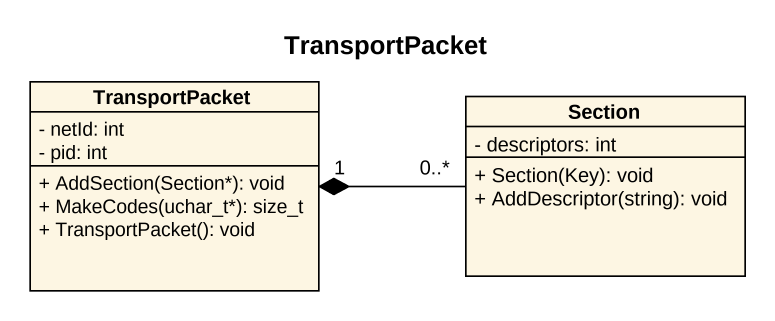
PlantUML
@startuml
title TransportPacket
hide circle
hide empty members
skinparam classAttributeIconSize 0
class TransportPacket {
  - netId: int
  - pid: int
  + AddSection(Section*): void
  + MakeCodes(uchar_t*): size_t
  + TransportPacket(): void
}
class Section {
  - descriptors: int
  + Section(Key): void
  + AddDescriptor(string): void
}
Section "0..*" -left-* "1" TransportPacket
@enduml
